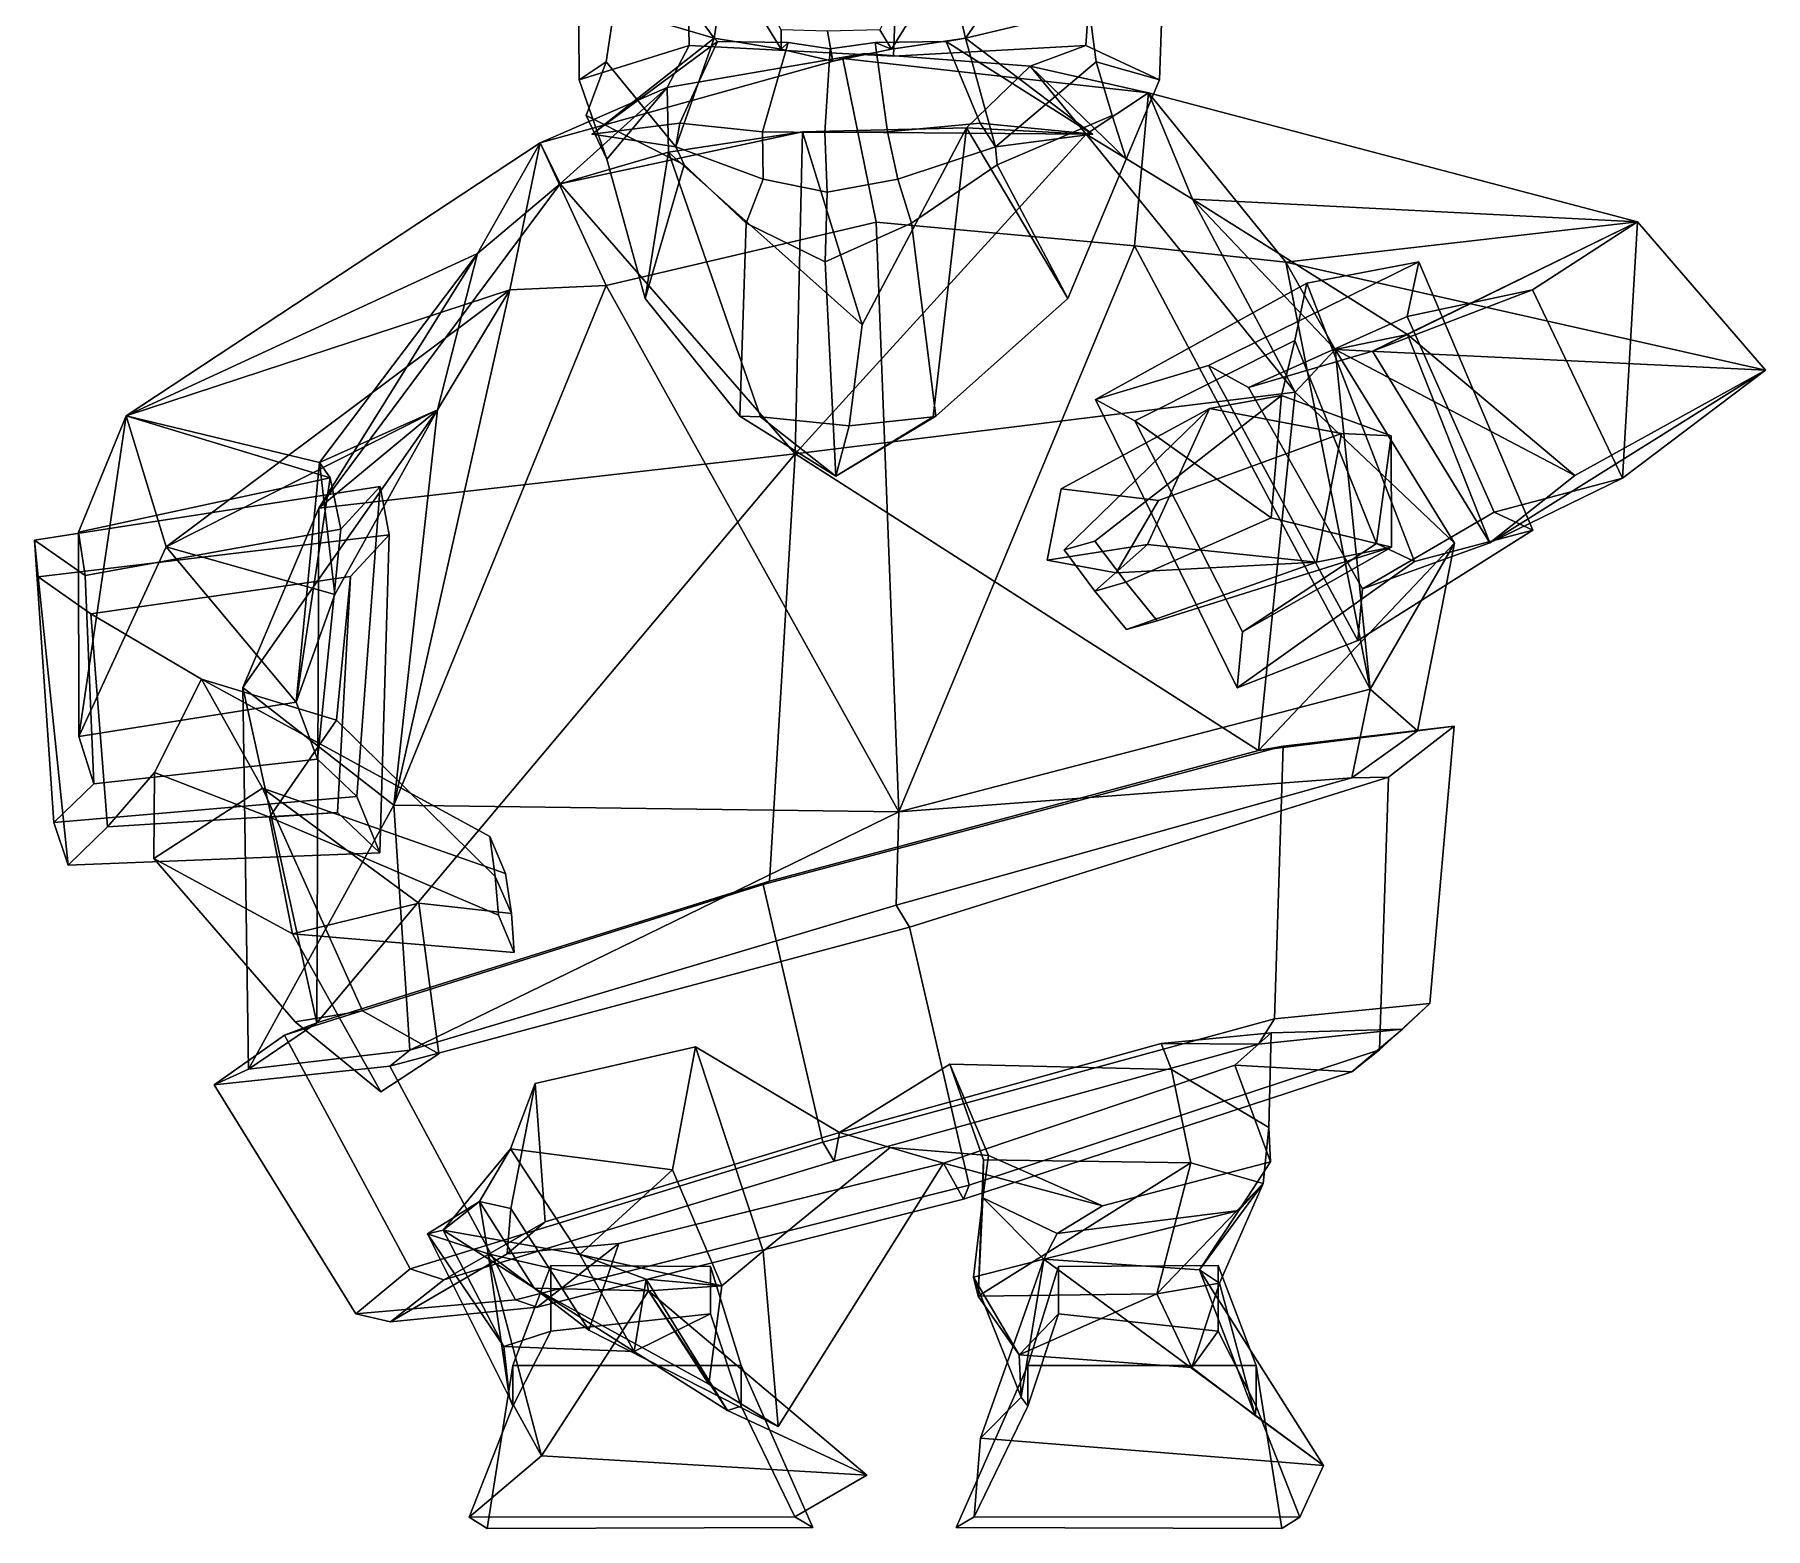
# Model space of a CAD drawing. Extents: x -177 to 180, y -153 to 349.
# Drawn here: x -177.3 to 179.9, y -153 to 155.2 of the extents above; entities that cross this region are included whole.
import ezdxf

# ---------------------------------------------------------------- set-up
doc = ezdxf.new("R2010")
doc.units = 0

msp = doc.modelspace()

# ---------------------------------------------------------------- linework, layer by layer
for p in [(-62.247864, 134.594788, 103.926918), (41.050274, 134.594788, 116.045578)]:
    msp.add_point(p)
for points in [[(-23.253078, 156.126404, 128.420059), (-33.067284, 174.103882, 131.192383), (-34.544914, 170.710876, 113.597977), (-23.215988, 152.136414, 115.659775)], [(-2.843302, 156.126404, 130.814468), (-0.439273, 152.136414, 118.331879), (11.059238, 170.710876, 118.948135), (6.062762, 174.103882, 135.78302)], [(-64.927193, 145.853577, 52.108566), (-65.070129, 167.306519, 49.581966), (-42.524925, 170.718872, 18.317965), (-42.186375, 152.908875, 22.235554)], [(-37.040585, 154.443176, 107.963936), (-48.724869, 170.398376, 108.89151), (-57.651642, 160.455078, 84.396782)], [(-37.040585, 154.443176, 107.963936), (-34.544914, 170.710876, 113.597977), (-48.724869, 170.398376, 108.89151)], [(-42.186375, 152.908875, 22.235554), (-42.524925, 170.718872, 18.317965), (0.573214, 167.831421, 11.29224), (-0.04861, 150.728027, 16.592611)], [(-23.215988, 152.136414, 115.659775), (-34.544914, 170.710876, 113.597977), (-37.040585, 154.443176, 107.963936)], [(-0.439273, 152.136414, 118.331879), (14.791139, 154.443176, 114.044693), (11.059238, 170.710876, 118.948135)], [(39.638966, 152.908875, 31.835083), (-0.04861, 150.728027, 16.592611), (0.573214, 167.831421, 11.29224), (40.87505, 170.718872, 28.102226)], [(14.791139, 154.443176, 114.044693), (25.943476, 170.398376, 117.651398), (11.059238, 170.710876, 118.948135)], [(14.791139, 154.443176, 114.044693), (40.29715, 160.455078, 95.887871), (25.943476, 170.398376, 117.651398)], [(54.848228, 145.853577, 66.160301), (39.638966, 152.908875, 31.835083), (40.87505, 170.718872, 28.102226), (55.572056, 167.306519, 63.735386)], [(-59.334122, 149.549622, 84.957001), (-57.651642, 160.455078, 84.396782), (-65.070129, 167.306519, 49.581966), (-64.927193, 145.853577, 52.108566)], [(41.804279, 149.549622, 96.822289), (54.848228, 145.853577, 66.160301), (55.572056, 167.306519, 63.735386), (40.29715, 160.455078, 95.887871)], [(-59.334122, 149.549622, 84.957001), (-44.973988, 131.980042, 114.584), (-37.040585, 154.443176, 107.963936), (-57.651642, 160.455078, 84.396782)], [(41.804279, 149.549622, 96.822289), (40.29715, 160.455078, 95.887871), (14.791139, 154.443176, 114.044693), (20.976919, 131.980042, 122.321182)], [(-36.328236, 153.759705, 122.199409), (-37.040585, 154.443176, 107.963936), (-62.247864, 134.594788, 103.926918)], [(-62.247864, 134.594788, 103.926918), (-37.040585, 154.443176, 107.963936), (-44.973988, 131.980042, 114.584)], [(-44.137386, 136.860229, 124.591827), (-36.328236, 153.759705, 122.199409), (-62.247864, 134.594788, 103.926918)], [(-21.746204, 153.503967, 124.041756), (-36.328236, 153.759705, 122.199409), (-44.137386, 136.860229, 124.591827), (-27.069773, 135.127136, 135.424988)], [(-36.328236, 153.759705, 122.199409), (-21.746204, 153.503967, 124.041756), (-23.215988, 152.136414, 115.659775), (-37.040585, 154.443176, 107.963936)], [(-13.659934, 155.880341, 134.831696), (-23.253078, 156.126404, 128.420059), (-23.215988, 152.136414, 115.659775), (-12.533463, 149.663757, 123.01226)], [(-13.659934, 155.880341, 134.831696), (-12.533463, 149.663757, 123.01226), (-0.439273, 152.136414, 118.331879), (-2.843302, 156.126404, 130.814468)], [(10.803343, 153.759705, 127.72876), (14.791139, 154.443176, 114.044693), (-0.439273, 152.136414, 118.331879), (-3.80915, 153.503967, 126.14608)], [(-3.80915, 153.503967, 126.14608), (-1.264774, 135.127136, 138.452362), (17.846731, 136.860229, 131.863632), (10.803343, 153.759705, 127.72876)], [(10.803343, 153.759705, 127.72876), (41.050274, 134.594788, 116.045578), (14.791139, 154.443176, 114.044693)], [(17.846731, 136.860229, 131.863632), (41.050274, 134.594788, 116.045578), (10.803343, 153.759705, 127.72876)], [(41.050274, 134.594788, 116.045578), (20.976919, 131.980042, 122.321182), (14.791139, 154.443176, 114.044693)], [(-10.507195, 150.239807, -35.704647), (-72.956764, 132.865723, -30.059753), (-46.724567, 144.22113, 8.028563), (-5.933275, 151.288727, -7.62314)], [(-10.507195, 150.239807, -35.704647), (-3.595244, 116.441772, -57.60759), (-59.322174, 103.42395, -54.888065), (-72.956764, 132.865723, -30.059753)], [(-59.221531, 129.480652, 57.787872), (-64.927193, 145.853577, 52.108566), (-42.186375, 152.908875, 22.235554), (-46.724567, 144.22113, 8.028563)], [(-46.724567, 144.22113, 8.028563), (-42.186375, 152.908875, 22.235554), (-0.04861, 150.728027, 16.592611), (-5.933275, 151.288727, -7.62314)], [(-27.069773, 135.127136, 135.424988), (-14.248073, 134.959839, 137.627396), (-13.106146, 152.236206, 127.893745), (-21.746204, 153.503967, 124.041756)], [(-13.106146, 152.236206, 127.893745), (-12.533463, 149.663757, 123.01226), (-23.215988, 152.136414, 115.659775), (-21.746204, 153.503967, 124.041756)], [(-1.264774, 135.127136, 138.452362), (-3.80915, 153.503967, 126.14608), (-13.106146, 152.236206, 127.893745), (-14.248073, 134.959839, 137.627396)], [(-13.106146, 152.236206, 127.893745), (-3.80915, 153.503967, 126.14608), (-0.439273, 152.136414, 118.331879), (-12.533463, 149.663757, 123.01226)], [(-5.933275, 151.288727, -7.62314), (28.136402, 148.645996, 14.398545), (52.59317, 143.139801, -26.315628), (-10.507195, 150.239807, -35.704647)], [(-10.507195, 150.239807, -35.704647), (52.59317, 143.139801, -26.315628), (49.694859, 111.592621, -49.120907), (-3.595244, 116.441772, -57.60759)], [(28.136402, 148.645996, 14.398545), (-5.933275, 151.288727, -7.62314), (-0.04861, 150.728027, 16.592611), (39.638966, 152.908875, 31.835083)], [(47.983013, 129.480652, 70.364822), (28.136402, 148.645996, 14.398545), (39.638966, 152.908875, 31.835083), (54.848228, 145.853577, 66.160301)], [(-59.221531, 129.480652, 57.787872), (-63.469761, 138.473572, 88.254715), (-59.334122, 149.549622, 84.957001), (-64.927193, 145.853577, 52.108566)], [(-59.334122, 149.549622, 84.957001), (-63.469761, 138.473572, 88.254715), (-43.266666, 128.28952, 105.89418), (-44.973988, 131.980042, 114.584)], [(35.93111, 100.714035, 86.600449), (15.005033, 135.947571, 40.732204), (28.136402, 148.645996, 14.398545), (47.983013, 129.480652, 70.364822)], [(39.744194, 134.618378, 36.750046), (28.136402, 148.645996, 14.398545), (15.005033, 135.947571, 40.732204)], [(41.804279, 149.549622, 96.822289), (20.976919, 131.980042, 122.321182), (21.327206, 128.28952, 113.47216), (45.064373, 138.473572, 100.987648)], [(52.59317, 143.139801, -26.315628), (28.136402, 148.645996, 14.398545), (39.744194, 134.618378, 36.750046)], [(47.983013, 129.480652, 70.364822), (54.848228, 145.853577, 66.160301), (41.804279, 149.549622, 96.822289), (45.064373, 138.473572, 100.987648)], [(-72.956764, 132.865723, -30.059753), (-68.799919, 124.349182, 29.499903), (-46.724567, 144.22113, 8.028563)], [(-68.799919, 124.349182, 29.499903), (-46.472622, 130.906921, 33.475754), (-46.724567, 144.22113, 8.028563)], [(-51.254593, 100.714035, 76.372055), (-59.221531, 129.480652, 57.787872), (-46.724567, 144.22113, 8.028563), (-46.472622, 130.906921, 33.475754)], [(61.673168, 121.192993, 31.606186), (52.59317, 143.139801, -26.315628), (39.744194, 134.618378, 36.750046)], [(80.888466, 108.183044, -35.294228), (49.694859, 111.592621, -49.120907), (52.59317, 143.139801, -26.315628)], [(61.673168, 121.192993, 31.606186), (153.45961, 116.537292, 58.168064), (52.59317, 143.139801, -26.315628)], [(80.888466, 108.183044, -35.294228), (52.59317, 143.139801, -26.315628), (153.45961, 116.537292, 58.168064)], [(-43.266666, 128.28952, 105.89418), (-63.469761, 138.473572, 88.254715), (-59.221531, 129.480652, 57.787872), (-51.254593, 100.714035, 76.372055)], [(-44.973988, 131.980042, 114.584), (-44.137386, 136.860229, 124.591827), (-62.247864, 134.594788, 103.926918)], [(-27.069773, 135.127136, 135.424988), (-44.137386, 136.860229, 124.591827), (-44.973988, 131.980042, 114.584), (-26.968885, 125.320709, 125.968712)], [(-6.516799, 95.283798, 71.726875), (-18.805311, 135.117798, 33.939541), (15.005033, 135.947571, 40.732204)], [(-18.805311, 135.117798, 33.939541), (39.744194, 134.618378, 36.750046), (15.005033, 135.947571, 40.732204)], [(8.158563, 76.27182, 100.612373), (-9.170441, 74.414337, 94.346222), (-6.516799, 95.283798, 71.726875), (15.005033, 135.947571, 40.732204)], [(-1.264774, 135.127136, 138.452362), (0.825723, 125.320709, 129.229507), (20.976919, 131.980042, 122.321182), (17.846731, 136.860229, 131.863632)], [(8.705934, 76.415833, 116.706871), (8.158563, 76.27182, 100.612373), (15.005033, 135.947571, 40.732204), (35.93111, 100.714035, 86.600449)], [(20.976919, 131.980042, 122.321182), (41.050274, 134.594788, 116.045578), (17.846731, 136.860229, 131.863632)], [(21.327206, 128.28952, 113.47216), (35.93111, 100.714035, 86.600449), (47.983013, 129.480652, 70.364822), (45.064373, 138.473572, 100.987648)], [(-85.862503, 110.016632, 26.604601), (-72.956764, 132.865723, -30.059753), (-158.395264, 76.488632, -18.92815)], [(-79.211967, 102.527618, -41.402279), (-158.395264, 76.488632, -18.92815), (-72.956764, 132.865723, -30.059753)], [(-85.862503, 110.016632, 26.604601), (-68.799919, 124.349182, 29.499903), (-72.956764, 132.865723, -30.059753)], [(-79.211967, 102.527618, -41.402279), (-72.956764, 132.865723, -30.059753), (-59.322174, 103.42395, -54.888065)], [(-18.805311, 135.117798, 33.939541), (-46.472622, 130.906921, 33.475754), (-68.799919, 124.349182, 29.499903)], [(-20.336714, 68.647949, 118.236687), (-18.805311, 135.117798, 33.939541), (-68.799919, 124.349182, 29.499903)], [(-6.516799, 95.283798, 71.726875), (-46.472622, 130.906921, 33.475754), (-18.805311, 135.117798, 33.939541)], [(-14.248073, 134.959839, 137.627396), (-27.069773, 135.127136, 135.424988), (-26.968885, 125.320709, 125.968712), (-13.726369, 122.645355, 133.18045)], [(-20.336714, 68.647949, 118.236687), (39.744194, 134.618378, 36.750046), (-18.805311, 135.117798, 33.939541)], [(-20.336714, 68.647949, 118.236687), (82.806732, 81.413147, 94.797295), (39.744194, 134.618378, 36.750046)], [(-14.248073, 134.959839, 137.627396), (-13.726369, 122.645355, 133.18045), (0.825723, 125.320709, 129.229507), (-1.264774, 135.127136, 138.452362)], [(82.806732, 81.413147, 94.797295), (61.673168, 121.192993, 31.606186), (39.744194, 134.618378, 36.750046)], [(-31.736773, 76.415833, 111.962242), (-51.254593, 100.714035, 76.372055), (-46.472622, 130.906921, 33.475754), (-27.479206, 76.27182, 96.43145)], [(-27.479206, 76.27182, 96.43145), (-46.472622, 130.906921, 33.475754), (-6.516799, 95.283798, 71.726875), (-9.170441, 74.414337, 94.346222)], [(-30.423784, 116.289368, 128.106339), (-26.968885, 125.320709, 125.968712), (-44.973988, 131.980042, 114.584), (-43.266666, 128.28952, 105.89418)], [(3.692059, 116.289368, 132.108719), (21.327206, 128.28952, 113.47216), (20.976919, 131.980042, 122.321182), (0.825723, 125.320709, 129.229507)], [(-31.736773, 76.415833, 111.962242), (-30.423784, 116.289368, 128.106339), (-43.266666, 128.28952, 105.89418), (-51.254593, 100.714035, 76.372055)], [(-14.157683, 108.289734, 136.856934), (-13.726369, 122.645355, 133.18045), (-26.968885, 125.320709, 125.968712), (-30.423784, 116.289368, 128.106339)], [(-14.157683, 108.289734, 136.856934), (3.692059, 116.289368, 132.108719), (0.825723, 125.320709, 129.229507), (-13.726369, 122.645355, 133.18045)], [(8.705934, 76.415833, 116.706871), (35.93111, 100.714035, 86.600449), (21.327206, 128.28952, 113.47216), (3.692059, 116.289368, 132.108719)], [(-20.336714, 68.647949, 118.236687), (-68.799919, 124.349182, 29.499903), (-118.654602, 57.432327, 79.145111)], [(-118.654602, 57.432327, 79.145111), (-68.799919, 124.349182, 29.499903), (-85.862503, 110.016632, 26.604601)], [(82.806732, 81.413147, 94.797295), (91.122421, 90.19278, 3.04433), (61.673168, 121.192993, 31.606186)], [(91.122421, 90.19278, 3.04433), (105.997742, 93.262772, 56.366417), (61.673168, 121.192993, 31.606186)], [(61.673168, 121.192993, 31.606186), (105.997742, 93.262772, 56.366417), (153.45961, 116.537292, 58.168064)], [(1.056373, -5.215424, -79.403641), (-59.322174, 103.42395, -54.888065), (-3.595244, 116.441772, -57.60759)], [(-11.969234, 64.086212, 118.202835), (-14.157683, 108.289734, 136.856934), (-30.423784, 116.289368, 128.106339), (-31.736773, 76.415833, 111.962242)], [(-11.969234, 64.086212, 118.202835), (8.705934, 76.415833, 116.706871), (3.692059, 116.289368, 132.108719), (-14.157683, 108.289734, 136.856934)], [(1.056373, -5.215424, -79.403641), (-3.595244, 116.441772, -57.60759), (49.694859, 111.592621, -49.120907)], [(80.888466, 108.183044, -35.294228), (153.45961, 116.537292, 58.168064), (179.868469, 85.925949, 42.001083)], [(98.825035, 89.844955, 64.554848), (153.45961, 116.537292, 58.168064), (105.997742, 93.262772, 56.366417)], [(98.825035, 89.844955, 64.554848), (131.829849, 102.487305, 104.230484), (153.45961, 116.537292, 58.168064)], [(150.397644, 63.649399, 112.868324), (153.45961, 116.537292, 58.168064), (131.829849, 102.487305, 104.230484)], [(150.397644, 63.649399, 112.868324), (179.868469, 85.925949, 42.001083), (153.45961, 116.537292, 58.168064)], [(98.340988, 20.140259, -41.187351), (1.056373, -5.215424, -79.403641), (49.694859, 111.592621, -49.120907)], [(98.340988, 20.140259, -41.187351), (49.694859, 111.592621, -49.120907), (80.888466, 108.183044, -35.294228)], [(-85.862503, 110.016632, 26.604601), (-158.395264, 76.488632, -18.92815), (-118.457161, 66.87384, 14.419055)], [(-118.654602, 57.432327, 79.145111), (-85.862503, 110.016632, 26.604601), (-94.121361, 77.773193, -9.762331)], [(-94.121361, 77.773193, -9.762331), (-85.862503, 110.016632, 26.604601), (-118.457161, 66.87384, 14.419055)], [(64.961128, 86.87796, 81.265259), (41.63578, 79.889282, 103.722954), (85.218956, 103.906067, 157.101013), (108.346062, 108.264374, 134.838791)], [(64.961128, 86.87796, 81.265259), (108.346062, 108.264374, 134.838791), (105.925323, 96.983185, 128.845657), (73.23558, 82.347778, 88.919357)], [(98.340988, 20.140259, -41.187351), (80.888466, 108.183044, -35.294228), (91.122421, 90.19278, 3.04433)], [(91.122421, 90.19278, 3.04433), (80.888466, 108.183044, -35.294228), (179.868469, 85.925949, 42.001083)], [(107.463165, 46.453217, 165.390381), (131.864029, 52.895599, 143.940231), (108.346062, 108.264374, 134.838791), (85.218956, 103.906067, 157.101013)], [(131.864029, 52.895599, 143.940231), (123.919594, 56.603577, 136.400391), (105.925323, 96.983185, 128.845657), (108.346062, 108.264374, 134.838791)], [(41.63578, 79.889282, 103.722954), (49.771561, 75.473282, 111.260147), (82.740784, 92.056915, 150.876266), (85.218956, 103.906067, 157.101013)], [(107.463165, 46.453217, 165.390381), (85.218956, 103.906067, 157.101013), (82.740784, 92.056915, 150.876266), (99.640793, 50.142929, 157.97789)], [(-79.211967, 102.527618, -41.402279), (-150.100388, 49.450455, -52.050526), (-158.395264, 76.488632, -18.92815)], [(-94.121361, 77.773193, -9.762331), (-150.100388, 49.450455, -52.050526), (-79.211967, 102.527618, -41.402279)], [(-103.120338, -3.840546, -56.839539), (-59.322174, 103.42395, -54.888065), (1.056373, -5.215424, -79.403641)], [(-103.120338, -3.840546, -56.839539), (-79.211967, 102.527618, -41.402279), (-59.322174, 103.42395, -54.888065)], [(-103.120338, -3.840546, -56.839539), (-94.121361, 77.773193, -9.762331), (-79.211967, 102.527618, -41.402279)], [(131.829849, 102.487305, 104.230484), (98.825035, 89.844955, 64.554848), (73.23558, 82.347778, 88.919357), (105.925323, 96.983185, 128.845657)], [(123.919594, 56.603577, 136.400391), (150.397644, 63.649399, 112.868324), (131.829849, 102.487305, 104.230484), (105.925323, 96.983185, 128.845657)], [(140.555588, 64.219727, 39.551876), (105.997742, 93.262772, 56.366417), (91.122421, 90.19278, 3.04433)], [(123.040283, 50.301544, 79.127319), (98.825035, 89.844955, 64.554848), (105.997742, 93.262772, 56.366417)], [(123.040283, 50.301544, 79.127319), (105.997742, 93.262772, 56.366417), (140.555588, 64.219727, 39.551876)], [(77.891838, 55.433792, 115.598877), (79.988098, 80.712341, 125.30616), (82.740784, 92.056915, 150.876266), (49.771561, 75.473282, 111.260147)], [(98.825035, 89.844955, 64.554848), (123.040283, 50.301544, 79.127319), (96.737686, 40.845367, 102.132553), (73.23558, 82.347778, 88.919357)], [(102.682358, 72.397522, 137.238083), (99.640793, 50.142929, 157.97789), (82.740784, 92.056915, 150.876266), (79.988098, 80.712341, 125.30616)], [(82.806732, 81.413147, 94.797295), (115.723267, 50.245377, 21.09761), (91.122421, 90.19278, 3.04433)], [(115.723267, 50.245377, 21.09761), (98.340988, 20.140259, -41.187351), (91.122421, 90.19278, 3.04433)], [(140.555588, 64.219727, 39.551876), (91.122421, 90.19278, 3.04433), (179.868469, 85.925949, 42.001083)], [(95.762024, 30.137939, 97.882568), (70.901176, 20.379715, 119.19854), (41.63578, 79.889282, 103.722954), (64.961128, 86.87796, 81.265259)], [(95.762024, 30.137939, 97.882568), (64.961128, 86.87796, 81.265259), (73.23558, 82.347778, 88.919357), (96.737686, 40.845367, 102.132553)], [(123.040283, 50.301544, 79.127319), (140.555588, 64.219727, 39.551876), (179.868469, 85.925949, 42.001083)], [(123.040283, 50.301544, 79.127319), (179.868469, 85.925949, 42.001083), (150.397644, 63.649399, 112.868324)], [(75.302353, 7.467026, 100.764343), (82.806732, 81.413147, 94.797295), (-20.336714, 68.647949, 118.236687)], [(35.168369, 48.865005, 131.530746), (65.162025, 78.028381, 146.254608), (79.988098, 80.712341, 125.30616), (41.502689, 50.678894, 123.960861)], [(47.921879, 42.226486, 125.416763), (41.502689, 50.678894, 123.960861), (79.988098, 80.712341, 125.30616), (77.891838, 55.433792, 115.598877)], [(70.901176, 20.379715, 119.19854), (71.965744, 31.939484, 123.799049), (49.771561, 75.473282, 111.260147), (41.63578, 79.889282, 103.722954)], [(92.424934, 72.85051, 162.223099), (102.682358, 72.397522, 137.238083), (79.988098, 80.712341, 125.30616), (65.162025, 78.028381, 146.254608)], [(75.302353, 7.467026, 100.764343), (115.723267, 50.245377, 21.09761), (82.806732, 81.413147, 94.797295)], [(-116.269852, 63.738113, 26.965084), (-158.395264, 76.488632, -18.92815), (-168.196747, 52.488708, 27.558073)], [(-168.149353, 10.3293, 15.296649), (-168.196747, 52.488708, 27.558073), (-158.395264, 76.488632, -18.92815)], [(-168.149353, 10.3293, 15.296649), (-158.395264, 76.488632, -18.92815), (-150.100388, 49.450455, -52.050526)], [(-116.269852, 63.738113, 26.965084), (-118.457161, 66.87384, 14.419055), (-158.395264, 76.488632, -18.92815)], [(-115.318665, 39.681396, -25.240749), (-150.100388, 49.450455, -52.050526), (-94.121361, 77.773193, -9.762331)], [(-118.654602, 57.432327, 79.145111), (-94.121361, 77.773193, -9.762331), (-134.301895, 20.483795, 1.672344)], [(-134.301895, 20.483795, 1.672344), (-94.121361, 77.773193, -9.762331), (-103.120338, -3.840546, -56.839539)], [(-115.318665, 39.681396, -25.240749), (-94.121361, 77.773193, -9.762331), (-118.457161, 66.87384, 14.419055)], [(-11.969234, 64.086212, 118.202835), (-31.736773, 76.415833, 111.962242), (-27.479206, 76.27182, 96.43145)], [(-11.969234, 64.086212, 118.202835), (-27.479206, 76.27182, 96.43145), (-9.170441, 74.414337, 94.346222)], [(-11.969234, 64.086212, 118.202835), (8.158563, 76.27182, 100.612373), (8.705934, 76.415833, 116.706871)], [(-11.969234, 64.086212, 118.202835), (-9.170441, 74.414337, 94.346222), (8.158563, 76.27182, 100.612373)], [(31.695353, 46.746124, 179.157928), (34.545544, 61.479416, 185.477875), (65.162025, 78.028381, 146.254608), (52.368473, 49.951843, 142.814224)], [(54.633118, 59.058594, 187.513168), (92.424934, 72.85051, 162.223099), (65.162025, 78.028381, 146.254608), (34.545544, 61.479416, 185.477875)], [(41.515251, 40.36676, 132.942383), (52.368473, 49.951843, 142.814224), (65.162025, 78.028381, 146.254608), (35.168369, 48.865005, 131.530746)], [(102.707458, 49.419098, 129.788956), (77.891838, 55.433792, 115.598877), (49.771561, 75.473282, 111.260147), (71.965744, 31.939484, 123.799049)], [(45.888992, 44.14621, 187.990936), (87.255836, 46.329956, 150.295197), (92.424934, 72.85051, 162.223099), (54.633118, 59.058594, 187.513168)], [(102.707458, 49.419098, 129.788956), (71.965744, 31.939484, 123.799049), (99.640793, 50.142929, 157.97789), (102.682358, 72.397522, 137.238083)], [(87.255836, 46.329956, 150.295197), (102.707458, 49.419098, 129.788956), (102.682358, 72.397522, 137.238083), (92.424934, 72.85051, 162.223099)], [(-119.058983, -48.727982, 71.226822), (-25.640362, -19.474564, 115.860077), (-20.336714, 68.647949, 118.236687)], [(-119.058983, -48.727982, 71.226822), (-20.336714, 68.647949, 118.236687), (-118.654602, 57.432327, 79.145111)], [(75.302353, 7.467026, 100.764343), (-20.336714, 68.647949, 118.236687), (-25.640362, -19.474564, 115.860077)], [(-123.280884, 17.416885, 14.018813), (-115.318665, 39.681396, -25.240749), (-118.457161, 66.87384, 14.419055)], [(-123.280884, 17.416885, 14.018813), (-118.457161, 66.87384, 14.419055), (-116.269852, 63.738113, 26.965084)], [(-105.981331, 61.917938, 63.374401), (-177.275574, 50.848495, 65.460785), (-176.529556, 43.299103, 96.955444), (-104.10022, 51.979874, 94.917351)], [(-105.981331, 61.917938, 63.374401), (-114.096619, 53.093658, 61.412594), (-166.873795, 43.599869, 62.579277), (-177.275574, 50.848495, 65.460785)], [(-168.196747, 52.488708, 27.558073), (-166.873795, 43.599869, 62.579277), (-114.096619, 53.093658, 61.412594), (-116.269852, 63.738113, 26.965084)], [(-116.269852, 63.738113, 26.965084), (-114.096619, 53.093658, 61.412594), (-118.912132, 5.700928, 47.991413), (-123.280884, 17.416885, 14.018813)], [(-110.796776, -2.024445, 45.141399), (-118.912132, 5.700928, 47.991413), (-114.096619, 53.093658, 61.412594), (-105.981331, 61.917938, 63.374401)], [(-110.796776, -2.024445, 45.141399), (-105.981331, 61.917938, 63.374401), (-104.10022, 51.979874, 94.917351), (-106.021339, -13.666397, 76.911125)], [(45.888992, 44.14621, 187.990936), (54.633118, 59.058594, 187.513168), (34.545544, 61.479416, 185.477875), (31.695353, 46.746124, 179.157928)], [(123.040283, 50.301544, 79.127319), (150.397644, 63.649399, 112.868324), (123.919594, 56.603577, 136.400391), (96.737686, 40.845367, 102.132553)], [(-119.058983, -48.727982, 71.226822), (-118.654602, 57.432327, 79.145111), (-134.301895, 20.483795, 1.672344)], [(54.364243, 34.241074, 127.08786), (47.921879, 42.226486, 125.416763), (77.891838, 55.433792, 115.598877), (102.707458, 49.419098, 129.788956)], [(95.762024, 30.137939, 97.882568), (96.737686, 40.845367, 102.132553), (123.919594, 56.603577, 136.400391), (131.864029, 52.895599, 143.940231)], [(-170.319321, -16.191238, 80.023735), (-176.529556, 43.299103, 96.955444), (-177.275574, 50.848495, 65.460785), (-173.282349, -7.366989, 48.237446)], [(-173.282349, -7.366989, 48.237446), (-177.275574, 50.848495, 65.460785), (-166.873795, 43.599869, 62.579277), (-165.08223, 0.605087, 49.945206)], [(-104.10022, 51.979874, 94.917351), (-176.529556, 43.299103, 96.955444), (-165.689743, 35.644287, 93.923264), (-112.103844, 43.333313, 92.998894)], [(-165.08223, 0.605087, 49.945206), (-166.873795, 43.599869, 62.579277), (-168.196747, 52.488708, 27.558073), (-168.149353, 10.3293, 15.296649)], [(-106.021339, -13.666397, 76.911125), (-104.10022, 51.979874, 94.917351), (-112.103844, 43.333313, 92.998894), (-114.797646, -5.333237, 79.987022)], [(41.515251, 40.36676, 132.942383), (35.168369, 48.865005, 131.530746), (41.502689, 50.678894, 123.960861), (47.921879, 42.226486, 125.416763)], [(95.762024, 30.137939, 97.882568), (131.864029, 52.895599, 143.940231), (107.463165, 46.453217, 165.390381), (70.901176, 20.379715, 119.19854)], [(70.901176, 20.379715, 119.19854), (107.463165, 46.453217, 165.390381), (99.640793, 50.142929, 157.97789), (71.965744, 31.939484, 123.799049)], [(75.302353, 7.467026, 100.764343), (108.09108, 11.488876, 29.82416), (115.723267, 50.245377, 21.09761)], [(108.09108, 11.488876, 29.82416), (98.340988, 20.140259, -41.187351), (115.723267, 50.245377, 21.09761)], [(-123.280884, 17.416885, 14.018813), (-168.149353, 10.3293, 15.296649), (-150.100388, 49.450455, -52.050526)], [(-123.280884, 17.416885, 14.018813), (-150.100388, 49.450455, -52.050526), (-115.318665, 39.681396, -25.240749)], [(45.888992, 44.14621, 187.990936), (31.695353, 46.746124, 179.157928), (52.368473, 49.951843, 142.814224), (87.255836, 46.329956, 150.295197)], [(48.004704, 32.417664, 134.675858), (87.255836, 46.329956, 150.295197), (52.368473, 49.951843, 142.814224), (41.515251, 40.36676, 132.942383)], [(48.004704, 32.417664, 134.675858), (54.364243, 34.241074, 127.08786), (102.707458, 49.419098, 129.788956), (87.255836, 46.329956, 150.295197)], [(-170.319321, -16.191238, 80.023735), (-162.269821, -8.311462, 81.715851), (-165.689743, 35.644287, 93.923264), (-176.529556, 43.299103, 96.955444)], [(-114.970169, 13.687531, 67.588562), (-112.103844, 43.333313, 92.998894), (-165.689743, 35.644287, 93.923264), (-142.870438, 22.198883, 77.825356)], [(-128.803757, -6.283478, 61.413067), (-114.797646, -5.333237, 79.987022), (-112.103844, 43.333313, 92.998894), (-114.970169, 13.687531, 67.588562)], [(48.004704, 32.417664, 134.675858), (41.515251, 40.36676, 132.942383), (47.921879, 42.226486, 125.416763), (54.364243, 34.241074, 127.08786)], [(-152.561752, 2.918335, 70.92437), (-142.870438, 22.198883, 77.825356), (-165.689743, 35.644287, 93.923264), (-162.269821, -8.311462, 81.715851)], [(-152.650375, -14.801758, 90.025726), (-130.249451, -0.278046, 94.965942), (-142.870438, 22.198883, 77.825356), (-152.561752, 2.918335, 70.92437)], [(-82.234413, -18.516953, 75.41066), (-114.970169, 13.687531, 67.588562), (-142.870438, 22.198883, 77.825356), (-83.345093, -10.253555, 80.961548)], [(-80.101707, -17.907059, 87.625488), (-83.345093, -10.253555, 80.961548), (-142.870438, 22.198883, 77.825356), (-130.249451, -0.278046, 94.965942)], [(-119.058983, -48.727982, 71.226822), (-134.301895, 20.483795, 1.672344), (-133.136765, -58.25647, -6.835763)], [(-133.136765, -58.25647, -6.835763), (-134.301895, 20.483795, 1.672344), (-103.120338, -3.840546, -56.839539)], [(94.533035, 1.807419, -52.377411), (1.056373, -5.215424, -79.403641), (98.340988, 20.140259, -41.187351)], [(108.09108, 11.488876, 29.82416), (94.533035, 1.807419, -52.377411), (98.340988, 20.140259, -41.187351)], [(-123.280884, 17.416885, 14.018813), (-118.912132, 5.700928, 47.991413), (-165.08223, 0.605087, 49.945206), (-168.149353, 10.3293, 15.296649)], [(-81.578331, -26.514923, 70.172424), (-128.803757, -6.283478, 61.413067), (-114.970169, 13.687531, 67.588562), (-82.234413, -18.516953, 75.41066)], [(115.680176, 12.47084, 30.897543), (108.09108, 11.488876, 29.82416), (75.302353, 7.467026, 100.764343), (80.378777, 8.333527, 109.955048)], [(80.378777, 8.333527, 109.955048), (78.543404, -47.920166, 106.001144), (110.597153, -44.721832, 26.450087), (115.680176, 12.47084, 30.897543)], [(102.109451, 1.938187, -63.095131), (94.533035, 1.807419, -52.377411), (108.09108, 11.488876, 29.82416), (115.680176, 12.47084, 30.897543)], [(110.597153, -44.721832, 26.450087), (100.274078, -54.315514, -67.049034), (102.109451, 1.938187, -63.095131), (115.680176, 12.47084, 30.897543)], [(-14.645262, -73.340782, 126.165192), (78.543404, -47.920166, 106.001144), (80.378777, 8.333527, 109.955048), (-26.910692, -20.169312, 128.041763)], [(-26.910692, -20.169312, 128.041763), (80.378777, 8.333527, 109.955048), (75.302353, 7.467026, 100.764343), (-25.640362, -19.474564, 115.860077)], [(-110.796776, -2.024445, 45.141399), (-173.282349, -7.366989, 48.237446), (-165.08223, 0.605087, 49.945206), (-118.912132, 5.700928, 47.991413)], [(-128.803757, -6.283478, 61.413067), (-152.561752, 2.918335, 70.92437), (-162.269821, -8.311462, 81.715851), (-114.797646, -5.333237, 79.987022)], [(-124.072731, -30.361755, 74.195442), (-152.650375, -14.801758, 90.025726), (-152.561752, 2.918335, 70.92437), (-128.803757, -6.283478, 61.413067)], [(102.109451, 1.938187, -63.095131), (3.280142, -29.012535, -112.498909), (0.532783, -24.422218, -97.016907), (94.533035, 1.807419, -52.377411)], [(94.533035, 1.807419, -52.377411), (0.532783, -24.422218, -97.016907), (1.056373, -5.215424, -79.403641)], [(100.274078, -54.315514, -67.049034), (15.560373, -82.230309, -114.374557), (3.280142, -29.012535, -112.498909), (102.109451, 1.938187, -63.095131)], [(-110.796776, -2.024445, 45.141399), (-106.021339, -13.666397, 76.911125), (-170.319321, -16.191238, 80.023735), (-173.282349, -7.366989, 48.237446)], [(-123.527527, -48.524895, 116.623642), (-109.6353, -46.244446, 125.523941), (-130.249451, -0.278046, 94.965942), (-152.650375, -14.801758, 90.025726)], [(-93.890991, -55.112747, 116.903755), (-98.01033, -24.023911, 87.042908), (-130.249451, -0.278046, 94.965942), (-109.6353, -46.244446, 125.523941)], [(-78.885483, -26.18438, 82.061806), (-80.101707, -17.907059, 87.625488), (-130.249451, -0.278046, 94.965942), (-98.01033, -24.023911, 87.042908)], [(-106.021339, -13.666397, 76.911125), (-114.797646, -5.333237, 79.987022), (-162.269821, -8.311462, 81.715851), (-170.319321, -16.191238, 80.023735)], [(-133.136765, -58.25647, -6.835763), (-103.120338, -3.840546, -56.839539), (-99.828293, -54.387581, -81.914925)], [(-78.315727, -34.192139, 76.854729), (-124.072731, -30.361755, 74.195442), (-128.803757, -6.283478, 61.413067), (-81.578331, -26.514923, 70.172424)], [(-99.828293, -54.387581, -81.914925), (-103.120338, -3.840546, -56.839539), (1.056373, -5.215424, -79.403641)], [(-99.828293, -54.387581, -81.914925), (1.056373, -5.215424, -79.403641), (0.532783, -24.422218, -97.016907)], [(-78.885483, -26.18438, 82.061806), (-82.234413, -18.516953, 75.41066), (-83.345093, -10.253555, 80.961548), (-80.101707, -17.907059, 87.625488)], [(-105.822678, -62.969727, 114.683311), (-123.527527, -48.524895, 116.623642), (-152.650375, -14.801758, 90.025726), (-124.072731, -30.361755, 74.195442)], [(-26.910692, -20.169312, 128.041763), (-25.640362, -19.474564, 115.860077), (-119.058983, -48.727982, 71.226822), (-125.705688, -51.250946, 78.635941)], [(-14.645262, -73.340782, 126.165192), (-26.910692, -20.169312, 128.041763), (-125.705688, -51.250946, 78.635941), (-99.769661, -99.475189, 78.902512)], [(-78.315727, -34.192139, 76.854729), (-81.578331, -26.514923, 70.172424), (-82.234413, -18.516953, 75.41066), (-78.885483, -26.18438, 82.061806)], [(-105.822678, -62.969727, 114.683311), (-124.072731, -30.361755, 74.195442), (-98.01033, -24.023911, 87.042908), (-93.890991, -55.112747, 116.903755)], [(-78.315727, -34.192139, 76.854729), (-78.885483, -26.18438, 82.061806), (-98.01033, -24.023911, 87.042908), (-124.072731, -30.361755, 74.195442)], [(-103.975014, -57.646286, -94.414238), (-99.828293, -54.387581, -81.914925), (0.532783, -24.422218, -97.016907), (3.280142, -29.012535, -112.498909)], [(-78.038986, -105.870537, -94.147659), (-103.975014, -57.646286, -94.414238), (3.280142, -29.012535, -112.498909), (15.560373, -82.230309, -114.374557)], [(-105.822678, -62.969727, 114.683311), (-93.890991, -55.112747, 116.903755), (-109.6353, -46.244446, 125.523941), (-123.527527, -48.524895, 116.623642)], [(78.543404, -47.920166, 106.001144), (75.288887, -53.149338, 96.764854), (105.021095, -50.0112, 25.360168), (110.597153, -44.721832, 26.450087)], [(110.597153, -44.721832, 26.450087), (105.021095, -50.0112, 25.360168), (94.519569, -58.808937, -56.376896), (100.274078, -54.315514, -67.049034)], [(-140.201569, -61.511337, -7.989367), (-125.705688, -51.250946, 78.635941), (-119.058983, -48.727982, 71.226822), (-133.136765, -58.25647, -6.835763)], [(-14.645262, -73.340782, 126.165192), (-12.308275, -77.27005, 113.820305), (75.288887, -53.149338, 96.764854), (78.543404, -47.920166, 106.001144)], [(-125.705688, -51.250946, 78.635941), (-140.201569, -61.511337, -7.989367), (-111.017883, -108.7966, -7.229237), (-99.769661, -99.475189, 78.902512)], [(-12.308275, -77.27005, 113.820305), (-11.21928, -71.356903, 93.099174), (55.199112, -53.008804, 78.564819), (75.288887, -53.149338, 96.764854)], [(-11.21928, -71.356903, 93.099174), (11.587813, -57.247345, 69.896431), (57.286243, -58.386505, 60.014606), (55.199112, -53.008804, 78.564819)], [(75.288887, -53.149338, 96.764854), (55.199112, -53.008804, 78.564819), (77.886284, -50.78511, 21.702801), (105.021095, -50.0112, 25.360168)], [(55.199112, -53.008804, 78.564819), (57.286243, -58.386505, 60.014606), (77.419029, -70.354256, 25.280296), (77.886284, -50.78511, 21.702801)], [(105.021095, -50.0112, 25.360168), (77.886284, -50.78511, 21.702801), (70.394852, -57.480911, -42.445019), (94.519569, -58.808937, -56.376896)], [(77.886284, -50.78511, 21.702801), (77.419029, -70.354256, 25.280296), (77.775009, -77.387444, -18.587017), (70.394852, -57.480911, -42.445019)], [(-103.975014, -57.646286, -94.414238), (-140.201569, -61.511337, -7.989367), (-133.136765, -58.25647, -6.835763), (-99.828293, -54.387581, -81.914925)], [(-45.645092, -79.048767, 35.828228), (-40.874634, -53.669571, 57.57217), (-74.006332, -61.23526, 23.518011), (-79.043938, -74.716866, 8.791857)], [(-11.21928, -71.356903, 93.099174), (-71.951004, -89.771271, 59.241539), (-74.006332, -61.23526, 23.518011), (-40.874634, -53.669571, 57.57217)], [(-45.645092, -79.048767, 35.828228), (-35.439896, -102.976349, 20.644913), (-26.973219, -95.861832, 13.6376), (-40.874634, -53.669571, 57.57217)], [(-0.698803, -74.453079, 9.320344), (-11.21928, -71.356903, 93.099174), (-40.874634, -53.669571, 57.57217), (-26.973219, -95.861832, 13.6376)], [(100.274078, -54.315514, -67.049034), (94.519569, -58.808937, -56.376896), (14.422376, -85.136887, -99.04673), (15.560373, -82.230309, -114.374557)], [(-111.017883, -108.7966, -7.229237), (-140.201569, -61.511337, -7.989367), (-103.975014, -57.646286, -94.414238), (-78.038986, -105.870537, -94.147659)], [(19.532818, -76.082726, 9.030191), (11.587813, -57.247345, 69.896431), (-11.21928, -71.356903, 93.099174), (-0.698803, -74.453079, 9.320344)], [(70.394852, -57.480911, -42.445019), (77.775009, -77.387444, -18.587017), (43.108997, -86.479546, -51.029148), (10.243265, -77.673332, -77.815796)], [(94.519569, -58.808937, -56.376896), (70.394852, -57.480911, -42.445019), (10.243265, -77.673332, -77.815796), (14.422376, -85.136887, -99.04673)], [(18.510532, -76.973648, 35.998299), (11.587813, -57.247345, 69.896431), (19.532818, -76.082726, 9.030191), (18.418301, -84.806923, 8.427328)], [(18.510532, -76.973648, 35.998299), (61.328445, -77.579277, 39.554726), (57.286243, -58.386505, 60.014606), (11.587813, -57.247345, 69.896431)], [(61.328445, -77.579277, 39.554726), (76.25753, -81.844032, 26.533545), (77.419029, -70.354256, 25.280296), (57.286243, -58.386505, 60.014606)], [(-79.043938, -74.716866, 8.791857), (-74.006332, -61.23526, 23.518011), (-78.996346, -87.01355, -10.443027), (-85.446014, -85.581718, -8.520705)], [(-71.951004, -89.771271, 59.241539), (-79.775078, -96.369179, -2.257342), (-78.996346, -87.01355, -10.443027), (-74.006332, -61.23526, 23.518011)], [(-12.308275, -77.27005, 113.820305), (-92.830147, -101.756996, 71.215439), (-71.951004, -89.771271, 59.241539), (-11.21928, -71.356903, 93.099174)], [(76.25753, -81.844032, 26.533545), (71.239296, -87.468002, 6.080986), (77.775009, -77.387444, -18.587017), (77.419029, -70.354256, 25.280296)], [(-14.645262, -73.340782, 126.165192), (-99.769661, -99.475189, 78.902512), (-92.830147, -101.756996, 71.215439), (-12.308275, -77.27005, 113.820305)], [(-64.7901, -96.507217, 54.713264), (-79.043938, -74.716866, 8.791857), (-92.949974, -91.479736, 31.145664)], [(-92.949974, -91.479736, 31.145664), (-79.043938, -74.716866, 8.791857), (-85.446014, -85.581718, -8.520705)], [(-64.7901, -96.507217, 54.713264), (-45.645092, -79.048767, 35.828228), (-79.043938, -74.716866, 8.791857)], [(10.243265, -77.673332, -77.815796), (-0.698803, -74.453079, 9.320344), (-26.973219, -95.861832, 13.6376), (-23.842617, -131.999847, -41.504307)], [(19.532818, -76.082726, 9.030191), (-0.698803, -74.453079, 9.320344), (10.243265, -77.673332, -77.815796), (43.108997, -86.479546, -51.029148)], [(-73.599464, -107.416595, -81.926315), (14.422376, -85.136887, -99.04673), (10.243265, -77.673332, -77.815796), (-56.755264, -94.243378, -61.768299)], [(-56.755264, -94.243378, -61.768299), (10.243265, -77.673332, -77.815796), (-23.842617, -131.999847, -41.504307), (-62.935524, -112.149933, -40.881699)], [(17.460148, -105.112419, 50.292118), (18.510532, -76.973648, 35.998299), (18.418301, -84.806923, 8.427328)], [(17.460148, -105.112419, 50.292118), (61.328445, -77.579277, 39.554726), (18.510532, -76.973648, 35.998299)], [(17.460148, -105.112419, 50.292118), (54.297985, -104.630287, 53.094662), (61.328445, -77.579277, 39.554726)], [(18.418301, -84.806923, 8.427328), (19.532818, -76.082726, 9.030191), (43.108997, -86.479546, -51.029148), (33.757984, -92.187065, -15.499755)], [(71.239296, -87.468002, 6.080986), (33.757984, -92.187065, -15.499755), (43.108997, -86.479546, -51.029148), (77.775009, -77.387444, -18.587017)], [(54.297985, -104.630287, 53.094662), (76.25753, -81.844032, 26.533545), (61.328445, -77.579277, 39.554726)], [(-64.7901, -96.507217, 54.713264), (-35.439896, -102.976349, 20.644913), (-45.645092, -79.048767, 35.828228)], [(54.297985, -104.630287, 53.094662), (67.248123, -102.438828, 42.490406), (76.25753, -81.844032, 26.533545)], [(63.079815, -99.652687, 25.891047), (71.239296, -87.468002, 6.080986), (76.25753, -81.844032, 26.533545)], [(67.248123, -102.438828, 42.490406), (63.079815, -99.652687, 25.891047), (76.25753, -81.844032, 26.533545)], [(-92.949974, -91.479736, 31.145664), (-85.446014, -85.581718, -8.520705), (-96.218582, -92.242699, 15.637064)], [(-96.218582, -92.242699, 15.637064), (-85.446014, -85.581718, -8.520705), (-83.716438, -96.366508, 8.155335)], [(-85.446014, -85.581718, -8.520705), (-78.996346, -87.01355, -10.443027), (-62.935524, -112.149933, -40.881699), (-74.165825, -103.475578, -16.431126)], [(-83.716438, -96.366508, 8.155335), (-85.446014, -85.581718, -8.520705), (-74.165825, -103.475578, -16.431126)], [(-78.038986, -105.870537, -94.147659), (15.560373, -82.230309, -114.374557), (14.422376, -85.136887, -99.04673), (-73.599464, -107.416595, -81.926315)], [(17.460148, -105.112419, 50.292118), (18.418301, -84.806923, 8.427328), (16.491602, -101.175575, 27.580667)], [(16.491602, -101.175575, 27.580667), (18.418301, -84.806923, 8.427328), (30.970659, -97.454567, 8.440406)], [(30.970659, -97.454567, 8.440406), (18.418301, -84.806923, 8.427328), (33.757984, -92.187065, -15.499755)], [(-79.775078, -96.369179, -2.257342), (-56.755264, -94.243378, -61.768299), (-62.935524, -112.149933, -40.881699), (-78.996346, -87.01355, -10.443027)], [(30.970659, -97.454567, 8.440406), (33.757984, -92.187065, -15.499755), (71.239296, -87.468002, 6.080986)], [(63.079815, -99.652687, 25.891047), (30.970659, -97.454567, 8.440406), (71.239296, -87.468002, 6.080986)], [(-92.830147, -101.756996, 71.215439), (-103.851425, -110.401772, -6.382647), (-79.775078, -96.369179, -2.257342), (-71.951004, -89.771271, 59.241539)], [(-80.464104, -115.487251, 7.141493), (-92.949974, -91.479736, 31.145664), (-96.218582, -92.242699, 15.637064)], [(-79.282089, -126.11647, -17.889799), (-80.464104, -115.487251, 7.141493), (-96.218582, -92.242699, 15.637064)], [(-79.282089, -126.11647, -17.889799), (-96.218582, -92.242699, 15.637064), (-83.716438, -96.366508, 8.155335)], [(-53.572239, -116.516006, 30.038788), (-64.7901, -96.507217, 54.713264), (-92.949974, -91.479736, 31.145664)], [(-80.464104, -115.487251, 7.141493), (-53.572239, -116.516006, 30.038788), (-92.949974, -91.479736, 31.145664)], [(-103.851425, -110.401772, -6.382647), (-73.599464, -107.416595, -81.926315), (-56.755264, -94.243378, -61.768299), (-79.775078, -96.369179, -2.257342)], [(-83.716438, -96.366508, 8.155335), (-74.165825, -103.475578, -16.431126), (-50.584663, -104.02533, 19.343529)], [(-72.701317, -138.075729, -52.187374), (-79.282089, -126.11647, -17.889799), (-83.716438, -96.366508, 8.155335)], [(-72.701317, -138.075729, -52.187374), (-83.716438, -96.366508, 8.155335), (-50.584663, -104.02533, 19.343529)], [(-35.439896, -102.976349, 20.644913), (-38.140312, -123.292931, -2.976361), (-23.842617, -131.999847, -41.504307), (-26.973219, -95.861832, 13.6376)], [(-99.769661, -99.475189, 78.902512), (-111.017883, -108.7966, -7.229237), (-103.851425, -110.401772, -6.382647), (-92.830147, -101.756996, 71.215439)], [(-31.473774, -119.444199, 102.617195), (-37.787899, -98.997986, 87.801697), (-70.777412, -98.812683, 87.801697), (-78.613716, -119.444199, 102.617195)], [(-78.613716, -119.444199, 102.617195), (-70.777412, -98.812683, 87.801697), (-70.777412, -112.334389, 35.947453), (-78.613716, -127.827705, 43.725594)], [(-37.787899, -98.997986, 87.801697), (-37.787899, -108.736397, 35.947453), (-70.777412, -112.334389, 35.947453), (-70.777412, -98.812683, 87.801697)], [(-64.7901, -96.507217, 54.713264), (-51.097679, -101.581947, 41.223137), (-35.439896, -102.976349, 20.644913)], [(-53.572239, -116.516006, 30.038788), (-51.097679, -101.581947, 41.223137), (-64.7901, -96.507217, 54.713264)], [(-31.473774, -119.444199, 102.617195), (-31.473774, -127.827705, 43.725594), (-37.787899, -108.736397, 35.947453), (-37.787899, -98.997986, 87.801697)], [(26.292494, -125.931374, -12.295655), (16.491602, -101.175575, 27.580667), (30.970659, -97.454567, 8.440406)], [(17.873461, -134.417831, -51.887062), (26.292494, -125.931374, -12.295655), (30.970659, -97.454567, 8.440406)], [(17.873461, -134.417831, -51.887062), (30.970659, -97.454567, 8.440406), (88.654007, -140.036377, -34.515659)], [(27.673773, -119.444199, 102.617195), (74.813721, -119.444199, 102.617195), (66.977409, -98.812683, 87.801697), (33.987896, -98.997986, 87.801697)], [(27.673773, -119.444199, 102.617195), (33.987896, -98.997986, 87.801697), (33.987896, -108.736397, 35.947453), (27.673773, -127.827705, 43.725594)], [(88.654007, -140.036377, -34.515659), (30.970659, -97.454567, 8.440406), (63.079815, -99.652687, 25.891047)], [(33.987896, -98.997986, 87.801697), (66.977409, -98.812683, 87.801697), (66.977409, -112.334389, 35.947453), (33.987896, -108.736397, 35.947453)], [(88.654007, -140.036377, -34.515659), (63.079815, -99.652687, 25.891047), (74.599304, -129.759674, -1.865174)], [(74.599304, -129.759674, -1.865174), (63.079815, -99.652687, 25.891047), (67.248123, -102.438828, 42.490406)], [(74.813721, -119.444199, 102.617195), (74.813721, -127.827705, 43.725594), (66.977409, -112.334389, 35.947453), (66.977409, -98.812683, 87.801697)], [(-74.165825, -103.475578, -16.431126), (-62.935524, -112.149933, -40.881699), (-23.842617, -131.999847, -41.504307), (-38.140312, -123.292931, -2.976361)], [(-50.584663, -104.02533, 19.343529), (-74.165825, -103.475578, -16.431126), (-38.140312, -123.292931, -2.976361)], [(-34.270031, -128.686447, 1.257496), (-51.097679, -101.581947, 41.223137), (-53.572239, -116.516006, 30.038788)], [(-51.097679, -101.581947, 41.223137), (-50.584663, -104.02533, 19.343529), (-35.439896, -102.976349, 20.644913)], [(-34.270031, -128.686447, 1.257496), (-50.584663, -104.02533, 19.343529), (-51.097679, -101.581947, 41.223137)], [(-50.584663, -104.02533, 19.343529), (-38.140312, -123.292931, -2.976361), (-35.439896, -102.976349, 20.644913)], [(25.909605, -117.244728, 23.175243), (17.460148, -105.112419, 50.292118), (16.491602, -101.175575, 27.580667)], [(26.292494, -125.931374, -12.295655), (25.909605, -117.244728, 23.175243), (16.491602, -101.175575, 27.580667)], [(61.5499, -119.839325, 20.044834), (67.248123, -102.438828, 42.490406), (54.297985, -104.630287, 53.094662)], [(74.599304, -129.759674, -1.865174), (67.248123, -102.438828, 42.490406), (61.5499, -119.839325, 20.044834)], [(-111.017883, -108.7966, -7.229237), (-78.038986, -105.870537, -94.147659), (-73.599464, -107.416595, -81.926315), (-103.851425, -110.401772, -6.382647)], [(-5.533719, -142.043533, -25.823433), (-72.701317, -138.075729, -52.187374), (-50.584663, -104.02533, 19.343529)], [(-5.533719, -142.043533, -25.823433), (-50.584663, -104.02533, 19.343529), (-34.270031, -128.686447, 1.257496)], [(25.909605, -117.244728, 23.175243), (54.297985, -104.630287, 53.094662), (17.460148, -105.112419, 50.292118)], [(61.5499, -119.839325, 20.044834), (54.297985, -104.630287, 53.094662), (25.909605, -117.244728, 23.175243)], [(-53.572239, -116.516006, 30.038788), (-80.464104, -115.487251, 7.141493), (-70.777412, -112.334389, 35.947453), (-37.787899, -108.736397, 35.947453)], [(-34.270031, -128.686447, 1.257496), (-53.572239, -116.516006, 30.038788), (-37.787899, -108.736397, 35.947453), (-31.473774, -127.827705, 43.725594)], [(26.292494, -125.931374, -12.295655), (27.673773, -127.827705, 43.725594), (33.987896, -108.736397, 35.947453), (25.909605, -117.244728, 23.175243)], [(25.909605, -117.244728, 23.175243), (33.987896, -108.736397, 35.947453), (66.977409, -112.334389, 35.947453), (61.5499, -119.839325, 20.044834)], [(-79.282089, -126.11647, -17.889799), (-78.613716, -127.827705, 43.725594), (-70.777412, -112.334389, 35.947453), (-80.464104, -115.487251, 7.141493)], [(74.599304, -129.759674, -1.865174), (61.5499, -119.839325, 20.044834), (66.977409, -112.334389, 35.947453), (74.813721, -127.827705, 43.725594)], [(-83.890282, -153.029465, 102.617195), (-78.613716, -119.444199, 102.617195), (-78.613716, -127.827705, 43.725594), (-87.594154, -150.72316, 36.317848)], [(-16.70689, -152.844147, 102.617195), (-31.473774, -119.444199, 102.617195), (-78.613716, -119.444199, 102.617195), (-83.890282, -153.029465, 102.617195)], [(-16.70689, -152.844147, 102.617195), (-20.410763, -150.617264, 32.613968), (-31.473774, -127.827705, 43.725594), (-31.473774, -119.444199, 102.617195)], [(12.906889, -152.844147, 102.617195), (80.090286, -153.029465, 102.617195), (74.813721, -119.444199, 102.617195), (27.673773, -119.444199, 102.617195)], [(12.906889, -152.844147, 102.617195), (27.673773, -119.444199, 102.617195), (27.673773, -127.827705, 43.725594), (16.610764, -150.617264, 32.613968)], [(80.090286, -153.029465, 102.617195), (83.794151, -150.72316, 36.317848), (74.813721, -127.827705, 43.725594), (74.813721, -119.444199, 102.617195)], [(-72.701317, -138.075729, -52.187374), (-87.594154, -150.72316, 36.317848), (-78.613716, -127.827705, 43.725594), (-79.282089, -126.11647, -17.889799)], [(-5.533719, -142.043533, -25.823433), (-34.270031, -128.686447, 1.257496), (-31.473774, -127.827705, 43.725594), (-20.410763, -150.617264, 32.613968)], [(17.873461, -134.417831, -51.887062), (16.610764, -150.617264, 32.613968), (27.673773, -127.827705, 43.725594), (26.292494, -125.931374, -12.295655)], [(88.654007, -140.036377, -34.515659), (74.599304, -129.759674, -1.865174), (74.813721, -127.827705, 43.725594), (83.794151, -150.72316, 36.317848)], [(88.654007, -140.036377, -34.515659), (83.794151, -150.72316, 36.317848), (16.610764, -150.617264, 32.613968), (17.873461, -134.417831, -51.887062)], [(-72.701317, -138.075729, -52.187374), (-5.533719, -142.043533, -25.823433), (-20.410763, -150.617264, 32.613968), (-87.594154, -150.72316, 36.317848)], [(-83.890282, -153.029465, 102.617195), (-87.594154, -150.72316, 36.317848), (-20.410763, -150.617264, 32.613968), (-16.70689, -152.844147, 102.617195)], [(80.090286, -153.029465, 102.617195), (12.906889, -152.844147, 102.617195), (16.610764, -150.617264, 32.613968), (83.794151, -150.72316, 36.317848)]]:
    msp.add_3dface(points)

doc.saveas('drawing.dxf')
